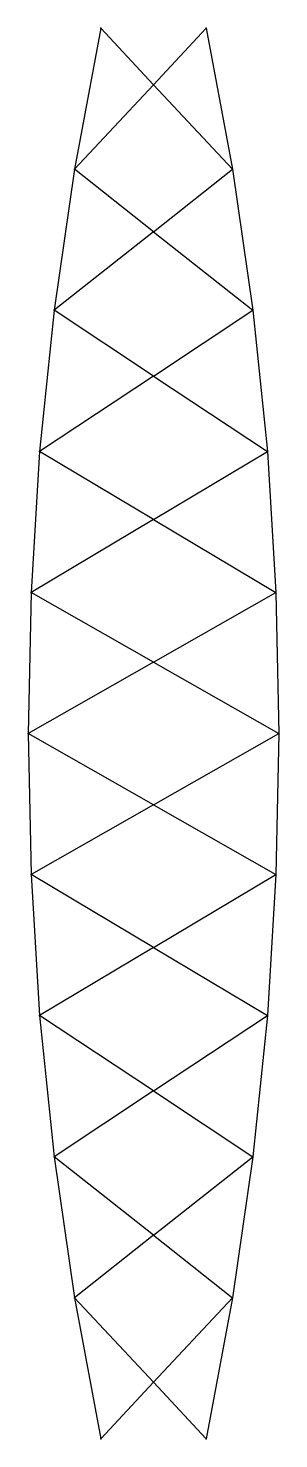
# Model space of a CAD drawing. Header units: metres. Extents: x -1.8 to 1.8, y 0 to 20.
import ezdxf

# ---------------------------------------------------------------- set-up
doc = ezdxf.new("R2010")
doc.units = ezdxf.units.M

msp = doc.modelspace()

# ---------------------------------------------------------------- linework, layer by layer
for p, q in [((-0.75, 20), (-1.12379, 18)), ((0, 19.1995), (-0.75, 20)), ((0, 19.1995), (0.75, 20)), ((0.75, 20), (1.12379, 18)), ((0, 19.1995), (-1.12379, 18)), ((0, 19.1995), (1.12379, 18)), ((-1.12379, 18), (-1.41252, 16)), ((0, 17.1138), (-1.12379, 18)), ((0, 17.1138), (1.12379, 18)), ((1.12379, 18), (1.41252, 16)), ((0, 17.1138), (-1.41252, 16)), ((0, 17.1138), (1.41252, 16)), ((-1.41252, 16), (-1.61772, 14)), ((0, 15.0677), (-1.41252, 16)), ((0, 15.0677), (1.41252, 16)), ((1.41252, 16), (1.61772, 14)), ((0, 15.0677), (-1.61772, 14)), ((0, 15.0677), (1.61772, 14)), ((-1.61772, 14), (-1.74043, 12)), ((0, 13.0365), (-1.61772, 14)), ((0, 13.0365), (1.61772, 14)), ((1.61772, 14), (1.74043, 12)), ((0, 13.0365), (-1.74043, 12)), ((0, 13.0365), (1.74043, 12)), ((-1.74043, 12), (-1.78126, 10)), ((0, 11.0116), (-1.74043, 12)), ((0, 11.0116), (1.74043, 12)), ((1.74043, 12), (1.78126, 10)), ((0, 11.0116), (-1.78126, 10)), ((0, 11.0116), (1.78126, 10)), ((0, 8.98841), (-1.78126, 10)), ((-1.78126, 10), (-1.74043, 8)), ((0, 8.98841), (1.78126, 10)), ((1.78126, 10), (1.74043, 8)), ((0, 8.98841), (-1.74043, 8)), ((0, 8.98841), (1.74043, 8)), ((0, 6.96346), (-1.74043, 8)), ((-1.74043, 8), (-1.61772, 6)), ((0, 6.96346), (1.74043, 8)), ((1.74043, 8), (1.61772, 6)), ((0, 6.96346), (-1.61772, 6)), ((0, 6.96346), (1.61772, 6)), ((0, 4.93228), (-1.61772, 6)), ((-1.61772, 6), (-1.41252, 4)), ((0, 4.93228), (1.61772, 6)), ((1.61772, 6), (1.41252, 4)), ((0, 4.93228), (-1.41252, 4)), ((0, 4.93228), (1.41252, 4)), ((0, 2.88616), (-1.41252, 4)), ((-1.41252, 4), (-1.12379, 2)), ((0, 2.88616), (1.41252, 4)), ((1.41252, 4), (1.12379, 2)), ((0, 2.88616), (-1.12379, 2)), ((0, 2.88616), (1.12379, 2)), ((0, 0.80052), (-1.12379, 2)), ((-1.12379, 2), (-0.75, 0)), ((0, 0.80052), (1.12379, 2)), ((1.12379, 2), (0.75, 0)), ((0, 0.80052), (-0.75, 0)), ((0, 0.80052), (0.75, 0))]:
    msp.add_line(p, q)
for p in [(-0.75, 20), (0.75, 20), (0, 19.1995), (-1.12379, 18), (1.12379, 18), (0, 17.1138), (-1.41252, 16), (1.41252, 16), (0, 15.0677), (-1.61772, 14), (1.61772, 14), (0, 13.0365), (-1.74043, 12), (1.74043, 12), (0, 11.0116), (-1.78126, 10), (1.78126, 10), (0, 8.98841), (-1.74043, 8), (1.74043, 8), (0, 6.96346), (-1.61772, 6), (1.61772, 6), (0, 4.93228), (-1.41252, 4), (1.41252, 4), (0, 2.88616), (-1.12379, 2), (1.12379, 2), (0, 0.80052), (-0.75, 0), (0.75, 0)]:
    msp.add_point(p)

doc.saveas('drawing.dxf')
